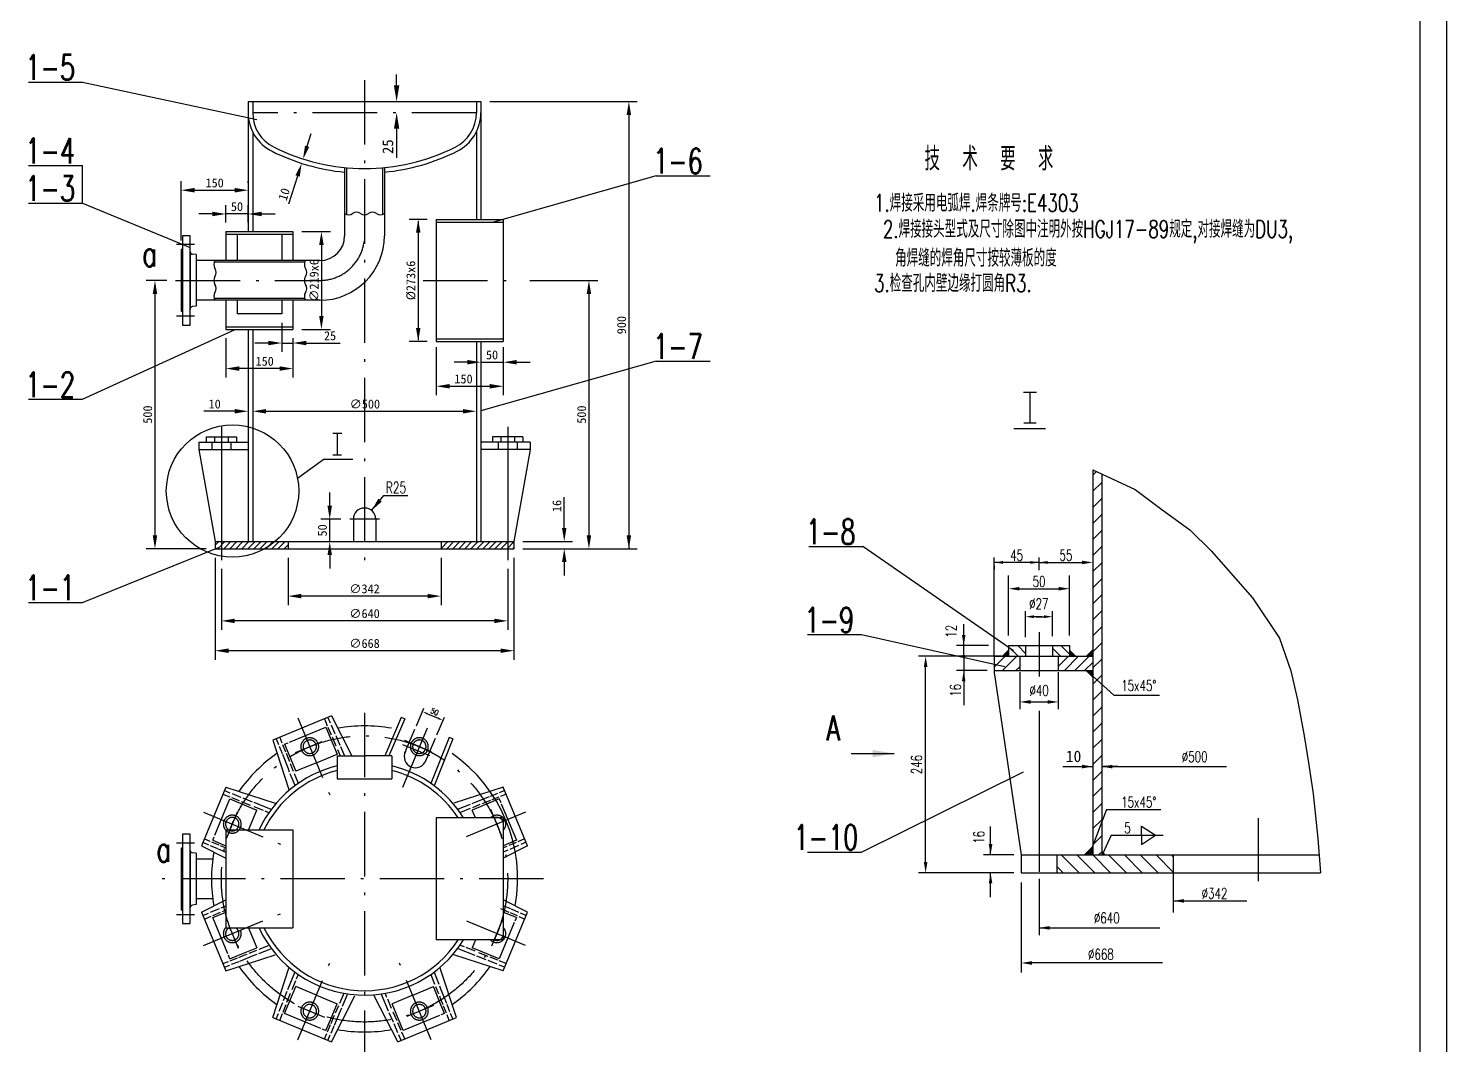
# Model space of a CAD drawing. Extents: x 20656 to 35402, y 221 to 10388.
# Drawn here: x 32232 to 35402, y 1598 to 3871 of the extents above; entities that cross this region are included whole.
import ezdxf
from ezdxf.enums import TextEntityAlignment as Align

# ---------------------------------------------------------------- set-up
doc = ezdxf.new("R2010")
doc.units = 0
doc.header["$LTSCALE"] = 12
for name, pattern in [('ACAD_ISO05W100', [34, 24, -3, 0.5, -3, 0.5, -3]), ('ACAD_ISO10W100', [18.5, 12, -3, 0.5, -3]), ('DASHDOT-M', [36, 30, -3, 0, -3])]:
    doc.linetypes.add(name, pattern=pattern)
doc.layers.get('0').update_dxf_attribs({"linetype": 'CONTINUOUS'})
for name, color, linetype in [('双点划线', 3, 'ACAD_ISO05W100'), ('点划线', 1, 'ACAD_ISO10W100'), ('粗实线', 4, 'CONTINUOUS'), ('细实线', 7, 'CONTINUOUS')]:
    doc.layers.add(name, color=color, linetype=linetype)
doc.styles.add('HLFSD', font='ROMANS', dxfattribs={"bigfont": 'hlfsd'})
doc.styles.add('HZ', font='romans.shx', dxfattribs={"width": 0.7, "height": 48, "bigfont": 'HLFSD.shx'})
doc.styles.add('ROMANS', font='ROMANS', dxfattribs={"width": 0.7, "height": 6})

msp = doc.modelspace()

# ---------------------------------------------------------------- hatches: boundary and pattern name
h = msp.add_hatch()
h.set_pattern_fill('ANSI31', color=256, scale=3, style=0)
h.set_pattern_definition([(45, (31678.802, 666.77), (-6.735192, 6.735192), [])])
h.paths.add_polyline_path([(32663.2, 2723.2), (32663.2, 2707.2), (32812.2, 2707.2), (32812.2, 2723.2)])
h.paths.add_polyline_path([(32663.2, 2723.2), (32649.2, 2723.2), (32649.2, 2707.2), (32663.2, 2707.2)])
h.paths.add_polyline_path([(33154.2, 2723.2), (33154.2, 2707.2), (33303.2, 2707.2), (33303.2, 2723.2)])
h.paths.add_polyline_path([(33303.2, 2707.2), (33317.2, 2707.2), (33317.2, 2723.2), (33303.2, 2723.2)])

# ---------------------------------------------------------------- linework, layer by layer
for p, q in [((32352.8, 3750.8), (32742.2, 3667.1)), ((33054.9, 3743.2), (33054.9, 3767.6)), ((33263.2, 3707.2), (33592.2, 3707.2)), ((33431.3, 3707.2), (33504.7, 3707.2)), ((33574, 3677.2), (33574, 2707.2)), ((33054.9, 3646.2), (33054.9, 3581.5)), ((32854.9, 3607.2), (32864, 3635.8)), ((32352.8, 3480.1), (32352.8, 3564.2)), ((32573.2, 3396.2), (32573.2, 3528.9)), ((32723.2, 3525.8), (32723.2, 3528.9)), ((32833.6, 3540.5), (32813.6, 3477.8)), ((33634.7, 3541.3), (33271.1, 3437.7)), ((32603.2, 3508.9), (32693.2, 3508.9)), ((32352.8, 3480.1), (32593.8, 3380.7)), ((32643.2, 3455.8), (32613.2, 3455.8)), ((32673.2, 3436.7), (32673.2, 3475.8)), ((32723.2, 3455.8), (32673.2, 3455.8)), ((32723.2, 3436.7), (32723.2, 3475.8)), ((32753.2, 3455.8), (32783.2, 3455.8)), ((33123.2, 3443.7), (33083.2, 3443.7)), ((33103.2, 3439.7), (33103.2, 3174.7)), ((32843.2, 3416.7), (32906.8, 3416.7)), ((32886.8, 3386.7), (32886.8, 3227.7)), ((32541, 3307.2), (32494.8, 3307.2)), ((33352.6, 3307.2), (33504.7, 3307.2)), ((32514.8, 3277.2), (32514.8, 2737.2)), ((33484.7, 3277.2), (33484.7, 2737.2)), ((32798.2, 3212.7), (32798.2, 3147.2)), ((32352.8, 3041.4), (32693.7, 3197.7)), ((32673.2, 3177.7), (32673.2, 3090.1)), ((32823.2, 3177.7), (32823.2, 3147.2)), ((32843.2, 3197.7), (32906.8, 3197.7)), ((33123.2, 3170.7), (33083.2, 3170.7)), ((32768.2, 3167.2), (32738.2, 3167.2)), ((32798.2, 3167.2), (32823.2, 3167.2)), ((32823.2, 3147.2), (32823.2, 3090.1)), ((32853.2, 3167.2), (32929, 3167.2)), ((33143.2, 3157.7), (33143.2, 3050.5)), ((33293.2, 3157.7), (33293.2, 3104.3)), ((32793.2, 3110.1), (32703.2, 3110.1)), ((33213.2, 3124.3), (33183.2, 3124.3)), ((33634.7, 3126.9), (33243.2, 3015.4)), ((33243.2, 3124.3), (33293.2, 3124.3)), ((33323.2, 3124.3), (33353.2, 3124.3)), ((33293.2, 3104.3), (33293.2, 3050.5)), ((33173.2, 3070.5), (33263.2, 3070.5)), ((34455.7, 3057.5), (34485.1, 3057.5)), ((34470.3, 3057.5), (34470.3, 2988.5)), ((32693.2, 3014.6), (32624, 3014.6)), ((32763.2, 3014.6), (33203.2, 3014.6)), ((34456.5, 2988.5), (34484.3, 2988.5)), ((32912, 2965.5), (32932.6, 2965.5)), ((32922.2, 2965.5), (32922.2, 2917.2)), ((34434.3, 2976), (34505.1, 2976)), ((32912.5, 2917.2), (32932, 2917.2)), ((32892.9, 2907.2), (32833.3, 2864.5)), ((32892.9, 2907.2), (32957.2, 2907.2)), ((34610.8, 2883.8), (34705.3, 2839.7)), ((34610.8, 2871.5), (34619.1, 2879.9)), ((34610.8, 2835.6), (34630.8, 2855.6)), ((32905.4, 2803.2), (32905.4, 2833.2)), ((32999, 2792.6), (33026.2, 2826.1)), ((33026.2, 2826.1), (33080.2, 2826.1)), ((33429.6, 2753.2), (33429.6, 2822.4)), ((34705.3, 2839.7), (34765.4, 2794.7)), ((34610.8, 2799.7), (34630.8, 2819.7)), ((34765.4, 2794.7), (34828, 2749.7)), ((32930.5, 2773.2), (32885.4, 2773.2)), ((32905.4, 2723.2), (32905.4, 2773.2)), ((34610.8, 2763.8), (34630.8, 2783.8)), ((34610.8, 2727.9), (34630.8, 2747.9)), ((34828, 2749.7), (34875.5, 2702.2)), ((32352.8, 2587), (32656.6, 2710)), ((32629.2, 2707.2), (32494.8, 2707.2)), ((33337.2, 2723.2), (33447.7, 2723.2)), ((33337.2, 2707.2), (33592.2, 2707.2)), ((33337.2, 2707.2), (33469.7, 2707.2)), ((34434, 2478.6), (34097.2, 2712.5)), ((34610.8, 2691.9), (34630.8, 2711.9)), ((34875.5, 2702.2), (34968.2, 2597.2)), ((32649.2, 2687.2), (32649.2, 2459.1)), ((32812.2, 2687.2), (32812.2, 2581.2)), ((32905.4, 2693.2), (32905.4, 2663.2)), ((33154.2, 2687.2), (33154.2, 2581.2)), ((33317.2, 2687.2), (33317.2, 2459.1)), ((33429.6, 2677.2), (33429.6, 2647.2)), ((34610.8, 2656), (34630.8, 2676)), ((32663.2, 2661.9), (32663.2, 2525.8)), ((33303.2, 2661.9), (33303.2, 2525.8)), ((34610.8, 2620.1), (34630.8, 2640.1)), ((33124.2, 2601.2), (32842.2, 2601.2)), ((34610.8, 2584.2), (34630.8, 2604.2)), ((34610.8, 2548.2), (34630.8, 2568.2)), ((34968.2, 2597.2), (35028.2, 2507.2)), ((33273.2, 2545.8), (32693.2, 2545.8)), ((34094.1, 2515.2), (34414.3, 2444.2)), ((34610.8, 2512.3), (34630.8, 2532.3)), ((35028.2, 2507.2), (35053.5, 2434.1)), ((33287.2, 2479.1), (32679.2, 2479.1)), ((34610.8, 2476.4), (34630.8, 2496.4)), ((34610.8, 2440.5), (34630.8, 2460.5)), ((34658.3, 2379.4), (34603.6, 2428.9)), ((34610.8, 2404.6), (34630.8, 2424.6)), ((35053.5, 2434.1), (35068.5, 2369.1)), ((34610.8, 2368.6), (34630.8, 2388.6)), ((34610.8, 2332.7), (34630.8, 2352.7)), ((35068.5, 2369.1), (35083.6, 2289.1)), ((34610.8, 2296.8), (34630.8, 2316.8)), ((35083.6, 2289.1), (35093.6, 2224)), ((34610.8, 2260.9), (34630.8, 2280.9)), ((34070.8, 2249.2), (34166.8, 2249.2)), ((34610.8, 2225), (34630.8, 2245)), ((34666.8, 2220), (34634.8, 2220)), ((35093.6, 2224), (35103.6, 2159)), ((34094.1, 2029), (34456.1, 2208.5)), ((34610.8, 2189), (34630.8, 2209)), ((34610.8, 2204.2), (34610.8, 2204)), ((34630.8, 2204.2), (34630.8, 2204)), ((34610.8, 2153.1), (34630.8, 2173.1)), ((35103.6, 2159), (35113.6, 2059)), ((34610.8, 2117.2), (34630.8, 2137.2)), ((34641.6, 2123.8), (34605.1, 2028)), ((34610.8, 2081.3), (34630.8, 2101.3)), ((34610.8, 2045.4), (34630.8, 2065.4)), ((34651.8, 2066.3), (34633.2, 2025.8)), ((34719.8, 2066.3), (34719.8, 2086.6)), ((34719.8, 2086.6), (34750.7, 2066.3)), ((34719.8, 2066.3), (34719.8, 2045.9)), ((34719.8, 2045.9), (34750.7, 2066.3)), ((34623.9, 2022.6), (34630.8, 2029.4)), ((35113.6, 2059), (35119.8, 1982.6))]:
    msp.add_line(p, q)
at = {"color": 1, "linetype": 'DASHDOT-M'}
for p, q in [((32663.2, 2979.9), (32663.2, 2681.9)), ((33303.2, 2979.9), (33303.2, 2681.9)), ((34490.8, 2520.5), (34490.8, 2421.1)), ((34490.8, 2344.6), (34490.8, 1982.6)), ((34980.8, 2104.4), (34980.8, 1963.7))]:
    msp.add_line(p, q, dxfattribs=at)
at = {"color": 4, "linetype": 'Continuous'}
for p, q in [((32629.2, 2957.2), (32697.2, 2957.2)), ((32629.2, 2957.2), (32629.2, 2945.2)), ((32648.2, 2957.2), (32648.2, 2945.2)), ((32678.2, 2957.2), (32678.2, 2945.2)), ((32697.2, 2957.2), (32697.2, 2945.2)), ((33269.2, 2957.2), (33269.2, 2945.2)), ((33337.2, 2957.2), (33269.2, 2957.2)), ((33288.2, 2957.2), (33288.2, 2945.2)), ((33318.2, 2957.2), (33318.2, 2945.2)), ((33337.2, 2957.2), (33337.2, 2945.2)), ((32613.2, 2945.2), (32723.2, 2945.2)), ((32613.2, 2945.2), (32613.2, 2929.2)), ((32613.2, 2929.2), (32723.2, 2929.2)), ((32641.7, 2945.2), (32641.7, 2929.2)), ((32684.7, 2945.2), (32684.7, 2929.2)), ((33353.2, 2945.2), (33243.2, 2945.2)), ((33353.2, 2929.2), (33243.2, 2929.2)), ((33281.7, 2945.2), (33281.7, 2929.2)), ((33324.7, 2945.2), (33324.7, 2929.2)), ((33353.2, 2945.2), (33353.2, 2929.2)), ((34610.8, 2883.8), (34610.8, 2022.6)), ((34630.8, 2874.5), (34630.8, 2022.6)), ((32649.2, 2723.2), (32649.2, 2707.2)), ((33317.2, 2723.2), (33317.2, 2707.2)), ((34422.8, 2490.6), (34558.8, 2490.6)), ((34422.8, 2490.6), (34422.8, 2466.6)), ((34460.8, 2490.6), (34460.8, 2466.6)), ((34520.8, 2490.6), (34520.8, 2466.6)), ((34558.8, 2490.6), (34558.8, 2466.6)), ((34390.8, 2466.6), (34610.8, 2466.6)), ((34390.8, 2466.6), (34390.8, 2430.6)), ((34447.8, 2466.6), (34447.8, 2434.6)), ((34533.8, 2466.6), (34533.8, 2434.6)), ((34390.8, 2434.6), (34610.8, 2434.6)), ((34390.8, 2430.6), (34450.8, 2022.6)), ((32909.1, 2333.2), (32777.9, 2278.9)), ((33073.4, 2251.1), (33095.9, 2303.6)), ((33119.3, 2231.4), (33141.8, 2283.9)), ((32673.2, 2174.1), (32618.8, 2042.9)), ((33347.6, 2042.9), (33293.3, 2174.1)), ((34450.8, 2022.6), (34530.8, 2022.6)), ((34450.8, 2022.6), (34450.8, 1982.6)), ((34523.9, 2022.6), (34799.6, 2022.6)), ((34530.8, 2022.6), (34530.8, 1982.6)), ((34790.8, 2022.6), (35116.6, 2022.6)), ((34790.8, 2022.6), (34790.8, 1982.6)), ((34450.8, 1982.6), (34530.8, 1982.6)), ((34524.7, 1982.6), (34796.6, 1982.6)), ((34790.8, 1982.6), (35119.8, 1982.6)), ((32618.8, 1894.7), (32673.2, 1763.5)), ((33293.3, 1763.5), (33347.6, 1894.7)), ((32777.9, 1658.8), (32909.1, 1604.4)), ((33057.3, 1604.4), (33188.5, 1658.8))]:
    msp.add_line(p, q, dxfattribs=at)
at = {"color": 7, "linetype": 'Continuous'}
for p, q in [((34390.8, 2466.6), (34390.8, 2687.8)), ((34490.8, 2676.5), (34390.8, 2676.5)), ((34390.8, 2668.7), (34390.8, 2661.1)), ((34490.8, 2659.5), (34490.8, 2687.4)), ((34490.8, 2676.5), (34586.8, 2676.5)), ((34610.8, 2692.5), (34610.8, 2692.5)), ((34422.8, 2513.3), (34422.8, 2647.2)), ((34558.8, 2513.3), (34558.8, 2647.2)), ((34446.8, 2617.8), (34534.8, 2617.8)), ((34460.8, 2509.1), (34460.8, 2567.9)), ((34520.8, 2511.9), (34520.8, 2567.9)), ((34322.4, 2490.6), (34322.4, 2538.2)), ((34496.9, 2555.2), (34472.9, 2555.2)), ((34484.6, 2555.2), (34508.6, 2555.2)), ((34322.4, 2466.6), (34322.4, 2514.6)), ((34378.1, 2490.6), (34306.4, 2490.6)), ((34374.8, 2466.6), (34221.3, 2466.6)), ((34237.3, 2006.6), (34237.3, 2442.6)), ((34406.8, 2466.6), (34306.4, 2466.6)), ((34374.8, 2466.6), (34306.4, 2466.6)), ((34322.4, 2466.6), (34322.4, 2418.6)), ((34374.8, 2434.6), (34306.4, 2434.6)), ((34322.4, 2434.6), (34322.4, 2382.6)), ((34447.8, 2431.5), (34447.8, 2348.6)), ((34533.8, 2431.5), (34533.8, 2348.6)), ((34322.4, 2382.6), (34322.4, 2357)), ((34658.3, 2379.4), (34759.7, 2379.4)), ((33099.1, 2310.9), (33115.9, 2350.3)), ((34471.8, 2364.6), (34509.8, 2364.6)), ((33123.8, 2338.2), (33147.7, 2328)), ((33145, 2291.2), (33161.9, 2330.6)), ((34543.8, 2220), (34610.8, 2220)), ((34630.8, 2220), (34909.6, 2220)), ((34641.6, 2123.8), (34763.3, 2123.8)), ((34382.4, 2022.6), (34382.4, 2086.2)), ((34651.8, 2066.3), (34767.9, 2066.3)), ((34434.5, 2022.6), (34366.4, 2022.6)), ((34790.8, 2006.6), (34790.8, 1893.7)), ((34434.8, 1982.6), (34221.3, 1982.6)), ((34434.8, 1982.6), (34366.4, 1982.6)), ((34382.4, 1927.8), (34382.4, 1982.6)), ((34490.8, 1969.1), (34490.8, 1843.3)), ((34450.8, 1961), (34450.8, 1759.4)), ((34790.8, 1919.7), (34955.1, 1919.7)), ((34490.8, 1859.3), (34761, 1859.3)), ((34766.8, 1780.9), (34474.8, 1780.9))]:
    msp.add_line(p, q, dxfattribs=at)
at = {"color": 0, "linetype": 'Continuous'}
for p, q in [((34444.2, 2466.6), (34422.8, 2488)), ((34460.8, 2473.1), (34443.3, 2490.6)), ((34538.9, 2466.6), (34520.8, 2484.7)), ((34563.5, 2466.6), (34539.5, 2490.6)), ((34390.8, 2442.2), (34415.2, 2466.6)), ((34408.9, 2434.6), (34440.9, 2466.6)), ((34439, 2434.6), (34447.8, 2443.3)), ((34533.8, 2444.1), (34556.3, 2466.6)), ((34547.3, 2434.6), (34579.3, 2466.6)), ((34570.8, 2434.6), (34602.8, 2466.6)), ((34592.2, 2434.6), (34610.8, 2453.1)), ((34580.1, 1982.6), (34540.1, 2022.6)), ((34615.4, 1982.6), (34575.4, 2022.6)), ((34650.8, 1982.6), (34610.8, 2022.6)), ((34686.1, 1982.6), (34646.1, 2022.6)), ((34721.5, 1982.6), (34681.5, 2022.6)), ((34756.9, 1982.6), (34716.9, 2022.6)), ((34792.2, 1982.6), (34752.2, 2022.6)), ((34790.8, 2019.3), (34787.6, 2022.6)), ((34544.7, 1982.6), (34530.8, 1996.5))]:
    msp.add_line(p, q, dxfattribs=at)
msp.add_circle((32688.1, 2836.4), 147.9)
at = {"color": 7, "linetype": 'Continuous'}
msp.add_circle((34322.4, 2466.6), 2.74, dxfattribs=at)
at = {"color": 4, "linetype": 'Continuous'}
for start, end in [(153.8483, 246.7849), (246.7849, 339.7214)]:
    msp.add_arc((33096.9, 2242.5), 25, start, end, dxfattribs=at)
for points in [[(33048.9, 3743.2), (33060.9, 3743.2), (33054.9, 3707.2)], [(33048.9, 3646.2), (33060.9, 3646.2), (33054.9, 3682.2)], [(33569, 3677.2), (33579, 3677.2), (33574, 3707.2)], [(32850.1, 3608.7), (32859.6, 3605.7), (32845.7, 3578.6)], [(32828.8, 3542.1), (32838.3, 3539), (32842.7, 3569.1)], [(32603.2, 3513.9), (32603.2, 3503.9), (32573.2, 3508.9)], [(32693.2, 3513.9), (32693.2, 3503.9), (32723.2, 3508.9)], [(32643.2, 3460.8), (32643.2, 3450.8), (32673.2, 3455.8)], [(32753.2, 3460.8), (32753.2, 3450.8), (32723.2, 3455.8)], [(33098.2, 3413.7), (33108.2, 3413.7), (33103.2, 3443.7)], [(32881.8, 3386.7), (32891.8, 3386.7), (32886.8, 3416.7)], [(32509.8, 3277.2), (32519.8, 3277.2), (32514.8, 3307.2)], [(33479.7, 3277.2), (33489.7, 3277.2), (33484.7, 3307.2)], [(32881.8, 3227.7), (32891.8, 3227.7), (32886.8, 3197.7)], [(32768.2, 3172.2), (32768.2, 3162.2), (32798.2, 3167.2)], [(32853.2, 3172.2), (32853.2, 3162.2), (32823.2, 3167.2)], [(33098.2, 3200.7), (33108.2, 3200.7), (33103.2, 3170.7)], [(32703.2, 3115.1), (32703.2, 3105.1), (32673.2, 3110.1)], [(32793.2, 3115.1), (32793.2, 3105.1), (32823.2, 3110.1)], [(33213.2, 3129.3), (33213.2, 3119.3), (33243.2, 3124.3)], [(33323.2, 3129.3), (33323.2, 3119.3), (33293.2, 3124.3)], [(33173.2, 3075.5), (33173.2, 3065.5), (33143.2, 3070.5)], [(33263.2, 3075.5), (33263.2, 3065.5), (33293.2, 3070.5)], [(32693.2, 3019.6), (32693.2, 3009.6), (32723.2, 3014.6)], [(32763.2, 3019.6), (32763.2, 3009.6), (32733.2, 3014.6)], [(33203.2, 3019.6), (33203.2, 3009.6), (33233.2, 3014.6)], [(32900.4, 2803.2), (32910.4, 2803.2), (32905.4, 2773.2)], [(33014, 2819.1), (33021.8, 2812.8), (32999, 2792.6)], [(32509.8, 2737.2), (32519.8, 2737.2), (32514.8, 2707.2)], [(33424.6, 2753.2), (33434.6, 2753.2), (33429.6, 2723.2)], [(33479.7, 2737.2), (33489.7, 2737.2), (33484.7, 2707.2)], [(33569, 2737.2), (33579, 2737.2), (33574, 2707.2)], [(32900.4, 2693.2), (32910.4, 2693.2), (32905.4, 2723.2)], [(33424.6, 2677.2), (33434.6, 2677.2), (33429.6, 2707.2)], [(32842.2, 2606.2), (32842.2, 2596.2), (32812.2, 2601.2)], [(33124.2, 2606.2), (33124.2, 2596.2), (33154.2, 2601.2)], [(32693.2, 2550.8), (32693.2, 2540.8), (32663.2, 2545.8)], [(33273.2, 2550.8), (33273.2, 2540.8), (33303.2, 2545.8)], [(32679.2, 2484.1), (32679.2, 2474.1), (32649.2, 2479.1)], [(33287.2, 2484.1), (33287.2, 2474.1), (33317.2, 2479.1)], [(34166.8, 2249.2), (34118.8, 2257.2), (34118.8, 2241.2)], [(34586.8, 2224), (34586.8, 2216), (34610.8, 2220)], [(34610.8, 2022.6), (34590.8, 2022.6), (34610.8, 2042.6)], [(34630.8, 2022.6), (34630.8, 2032.6), (34640.8, 2022.6)]]:
    msp.add_solid(points)
at = {"color": 7, "linetype": 'Continuous'}
for points in [[(34410, 2679.7), (34410, 2673.3), (34390.8, 2676.5)], [(34471.6, 2679.7), (34471.6, 2673.3), (34490.8, 2676.5)], [(34510, 2679.7), (34510, 2673.3), (34490.8, 2676.5)], [(34586.8, 2680.5), (34586.8, 2672.5), (34610.8, 2676.5)], [(34446.8, 2621.8), (34446.8, 2613.8), (34422.8, 2617.8)], [(34534.8, 2621.8), (34534.8, 2613.8), (34558.8, 2617.8)], [(34479.8, 2558.4), (34479.8, 2552), (34460.6, 2555.2)], [(34501.7, 2558.4), (34501.7, 2552), (34520.9, 2555.2)], [(34318.4, 2514.6), (34326.4, 2514.6), (34322.4, 2490.6)], [(34422.8, 2466.6), (34406.8, 2466.6), (34422.8, 2482.6)], [(34558.8, 2466.6), (34558.8, 2482.6), (34574.8, 2466.6)], [(34610.8, 2466.6), (34594.8, 2466.6), (34610.8, 2482.6)], [(34233.3, 2442.6), (34241.3, 2442.6), (34237.3, 2466.6)], [(34318.4, 2410.6), (34326.4, 2410.6), (34322.4, 2434.6)], [(34610.8, 2434.6), (34594.8, 2434.6), (34610.8, 2418.6)], [(34471.8, 2368.6), (34471.8, 2360.6), (34447.8, 2364.6)], [(34509.8, 2368.6), (34509.8, 2360.6), (34533.8, 2364.6)], [(33124.6, 2340), (33123, 2336.4), (33112.8, 2342.9)], [(33148.5, 2329.8), (33146.9, 2326.1), (33158.7, 2323.2)], [(34654.8, 2224), (34654.8, 2216), (34630.8, 2220)], [(34378.4, 2046.6), (34386.4, 2046.6), (34382.4, 2022.6)], [(34233.3, 2006.6), (34241.3, 2006.6), (34237.3, 1982.6)], [(34378.4, 1958.6), (34386.4, 1958.6), (34382.4, 1982.6)], [(34814.8, 1923.7), (34814.8, 1915.7), (34790.8, 1919.7)], [(34514.8, 1863.3), (34514.8, 1855.3), (34490.8, 1859.3)], [(34474.8, 1784.9), (34474.8, 1776.9), (34450.8, 1780.9)]]:
    msp.add_solid(points, dxfattribs=at)
at = {"layer": '双点划线', "color": 3, "linetype": 'ACAD_ISO05W100'}
for p, q in [((32893.4, 2326.7), (32900, 2311.4)), ((32901.4, 2330), (32906.6, 2317.9)), ((32793.7, 2285.4), (32798.7, 2272.9)), ((32815.5, 2274.5), (32896.8, 2308.2)), ((32896.8, 2308.2), (32921.8, 2247.9)), ((32901.4, 2307.9), (32908.7, 2291)), ((32908.6, 2313.1), (32917.1, 2293.3)), ((32910.6, 2286.5), (32919.2, 2266.4)), ((32918.9, 2289.2), (32927.9, 2268.2)), ((32785.7, 2282.1), (32790.7, 2269.5)), ((32792.2, 2265.8), (32798.8, 2249.4)), ((32800.2, 2269.2), (32806.6, 2253.1)), ((32804.4, 2269.9), (32812.3, 2273.2)), ((32804.4, 2269.9), (32812.3, 2250.7)), ((32812.3, 2250.7), (32829.4, 2209.6)), ((32887.7, 2275.6), (32828, 2250.9)), ((32922.8, 2258.2), (32928.8, 2244.1)), ((32929.3, 2264.9), (32938.2, 2244.1)), ((33132.6, 2253.3), (33072.9, 2278)), ((32799.5, 2247.5), (32812.3, 2215.4)), ((32807.8, 2250.1), (32812.3, 2238.7)), ((32812.3, 2238.7), (32815.3, 2231.4)), ((32817.1, 2226.7), (32823.9, 2209.8)), ((32875.6, 2228.7), (32829.4, 2209.6)), ((32875.6, 2228.7), (32921.8, 2247.9)), ((32812.3, 2215.4), (32815.1, 2208.6)), ((32816.5, 2204.9), (32827.2, 2178.4)), ((32826, 2204.6), (32834.5, 2183.3)), ((32666.6, 2158.4), (32682.1, 2152.2)), ((32669.9, 2166.3), (32682.2, 2161.4)), ((32687.1, 2159.5), (32707, 2151.5)), ((33280.2, 2159.8), (33263.7, 2153.3)), ((33296.5, 2166.3), (33283.9, 2161.3)), ((33299.8, 2158.4), (33287.3, 2153.4)), ((32648.5, 2066.4), (32682.1, 2147.6)), ((32682.1, 2147.6), (32742.4, 2122.7)), ((32685.6, 2150.8), (32702.7, 2143.9)), ((32707.2, 2142.1), (32727.6, 2134)), ((32711.2, 2149.9), (32732.3, 2141.4)), ((32735.7, 2140.1), (32773.7, 2124.9)), ((32735.8, 2130.7), (32756.3, 2122.5)), ((33219.3, 2135.5), (33192.8, 2124.9)), ((33219, 2126.1), (33197.6, 2117.5)), ((33229.8, 2139.7), (33223, 2137)), ((33265.1, 2139.7), (33224, 2122.7)), ((33241.1, 2134.9), (33224.2, 2128.1)), ((33261.9, 2152.5), (33229.8, 2139.7)), ((33253.1, 2139.7), (33245.8, 2136.8)), ((33264.5, 2144.3), (33253.1, 2139.7)), ((33284.3, 2147.6), (33265.1, 2139.7)), ((33290, 2064.3), (33265.3, 2124)), ((33283.6, 2151.9), (33267.5, 2145.5)), ((33284.3, 2147.6), (33287.6, 2139.7)), ((33288.9, 2136.5), (33322.5, 2055.3)), ((32698.7, 2118.3), (32674, 2058.5)), ((32723.3, 2076.5), (32742.4, 2122.7)), ((32760, 2121), (32768.8, 2117.5)), ((33231.2, 2105.3), (33224, 2122.7)), ((32643.9, 2055.3), (32647.2, 2063.2)), ((32622, 2050.7), (32634.5, 2045.3)), ((32625.3, 2058.7), (32637.7, 2053.4)), ((32638.1, 2043.8), (32654.4, 2036.8)), ((32641.4, 2051.8), (32657.3, 2045)), ((32643.9, 2055.3), (32663.1, 2047.3)), ((32656.3, 2036), (32673.2, 2028.7)), ((32660.2, 2043.7), (32671.6, 2038.8)), ((32663.1, 2047.3), (32673.2, 2043.1)), ((32671.6, 2038.8), (32673.2, 2038.1)), ((33322.5, 2055.3), (33293.2, 2043.1)), ((33300.9, 2041.4), (33293.2, 2038.1)), ((33303.6, 2033.2), (33293.2, 2028.7)), ((33322.3, 2050.6), (33305.4, 2043.3)), ((33327.5, 2043.4), (33307.7, 2034.9)), ((33341.1, 2058.7), (33325.7, 2052.1)), ((33344.4, 2050.7), (33332.3, 2045.5)), ((32639, 1894.2), (32658.8, 1902.7)), ((32662.9, 1904.5), (32673.2, 1908.9)), ((33310.2, 1901.7), (33293.2, 1908.9)), ((32622, 1887), (32634.2, 1892.2)), ((32625.3, 1879), (32640.7, 1885.6)), ((32643.9, 1882.4), (32673.2, 1894.5)), ((32677.5, 1801.1), (32643.9, 1882.4)), ((32644.1, 1887.1), (32661, 1894.3)), ((32665.5, 1896.2), (32673.2, 1899.5)), ((33267.7, 1819.4), (33292.4, 1879.1)), ((33317.9, 1871.2), (33284.3, 1790)), ((33294.9, 1898.8), (33287.6, 1901.9)), ((33303.3, 1890.3), (33293.2, 1894.5)), ((33306.2, 1894), (33294.9, 1898.8)), ((33322.5, 1882.4), (33303.3, 1890.3)), ((33325.1, 1885.9), (33309.1, 1892.7)), ((33328.3, 1893.9), (33312, 1900.9)), ((33322.5, 1882.4), (33319.3, 1874.4)), ((33341.1, 1879), (33328.7, 1884.3)), ((33344.4, 1887), (33332, 1892.3)), ((32682.2, 1859.3), (32701.1, 1813.6)), ((32723.3, 1861.2), (32742.4, 1815)), ((32701.4, 1798), (32742.4, 1815)), ((32725.3, 1802.7), (32742.2, 1809.5)), ((32747.1, 1802.1), (32773.7, 1812.8)), ((32747.4, 1811.6), (32768.8, 1820.1)), ((33230.7, 1797.6), (33192.8, 1812.8)), ((33206.4, 1816.6), (33197.6, 1820.1)), ((33230.6, 1806.9), (33210.1, 1815.1)), ((33231.2, 1832.3), (33224, 1815)), ((33284.3, 1790), (33224, 1815)), ((32666.6, 1779.3), (32679.1, 1784.3)), ((32669.9, 1771.3), (32682.5, 1776.3)), ((32682.1, 1790), (32678.8, 1798)), ((32682.1, 1790), (32701.4, 1798)), ((32682.8, 1785.8), (32698.9, 1792.2)), ((32686.2, 1777.8), (32702.7, 1784.4)), ((32701.9, 1793.4), (32713.4, 1798)), ((32704.5, 1785.1), (32736.6, 1798)), ((32713.4, 1798), (32720.7, 1800.9)), ((32736.6, 1798), (32743.4, 1800.7)), ((33255.2, 1787.8), (33234.1, 1796.2)), ((33259.2, 1795.5), (33238.9, 1803.6)), ((33279.4, 1778.1), (33259.4, 1786.1)), ((33280.8, 1786.9), (33263.7, 1793.7)), ((33296.5, 1771.3), (33284.2, 1776.2)), ((33299.8, 1779.3), (33284.3, 1785.5)), ((32812, 1721.3), (32827.2, 1759.3)), ((32831, 1745.6), (32834.5, 1754.4)), ((33140.5, 1733), (33131.9, 1754.4)), ((33149.9, 1732.7), (33139.3, 1759.3)), ((32802.2, 1696.8), (32810.6, 1718)), ((32804.4, 1667.8), (32829.4, 1728)), ((32809.9, 1692.9), (32818, 1713.2)), ((32821.3, 1721.5), (32829.5, 1741.9)), ((32875.6, 1708.9), (32829.4, 1728)), ((32927.7, 1690.9), (32936.7, 1712)), ((33033.4, 1703.4), (33029.7, 1712)), ((33090.9, 1708.9), (33137.1, 1728)), ((33154.1, 1687), (33137.1, 1728)), ((33149.3, 1710.9), (33142.5, 1727.8)), ((33154.1, 1722.2), (33151.4, 1729)), ((33166.9, 1690.1), (33154.1, 1722.2)), ((32792.5, 1672.7), (32800.5, 1692.7)), ((32801.3, 1671.2), (32808.1, 1688.3)), ((32833.8, 1684.3), (32893.5, 1659.6)), ((32875.6, 1708.9), (32921.8, 1689.8)), ((32904.7, 1648.7), (32921.8, 1689.8)), ((32918.3, 1669), (32925.5, 1685.8)), ((32929.7, 1673.6), (32932.5, 1680.3)), ((32934.1, 1684), (32945.4, 1710.3)), ((33037.1, 1672.7), (33021, 1710.3)), ((33043.7, 1679.4), (33035, 1699.7)), ((33090.9, 1708.9), (33044.7, 1689.8)), ((33069.7, 1629.5), (33044.7, 1689.8)), ((33078.7, 1662), (33138.4, 1686.7)), ((33154.1, 1699), (33151.2, 1706.3)), ((33158.7, 1687.5), (33154.1, 1699)), ((33162, 1667.8), (33154.1, 1687)), ((33166.3, 1668.4), (33159.8, 1684.5)), ((33174.2, 1671.8), (33167.6, 1688.3)), ((32785.7, 1655.6), (32790.6, 1667.8)), ((32793.7, 1652.3), (32799.9, 1667.7)), ((32885.6, 1634.1), (32804.4, 1667.8)), ((32896.8, 1629.5), (32904.7, 1648.7)), ((32908.3, 1645.8), (32913.2, 1657.2)), ((32913.2, 1657.2), (32916.3, 1664.4)), ((32916, 1641.9), (32929.7, 1673.6)), ((33047.6, 1648.5), (33038.6, 1669.4)), ((33055.8, 1651.1), (33047.2, 1671.2)), ((33150.9, 1663.1), (33069.7, 1629.5)), ((33162, 1667.8), (33154.1, 1664.5)), ((33172.7, 1652.3), (33167.8, 1664.7)), ((33180.7, 1655.6), (33175.7, 1668.1)), ((32896.8, 1629.5), (32888.8, 1632.8)), ((32893.4, 1611), (32898.7, 1623.3)), ((32900.3, 1627), (32907.1, 1642.9)), ((32901.4, 1607.6), (32906.7, 1620.1)), ((32908.3, 1623.8), (32915.3, 1640)), ((33057.8, 1624.6), (33049.3, 1644.4)), ((33065, 1629.7), (33057.7, 1646.7)), ((33065.1, 1607.6), (33059.9, 1619.8)), ((33073, 1611), (33066.5, 1626.3))]:
    msp.add_line(p, q, dxfattribs=at)
for centre, radius, start, end in [((32860.8, 2264.5), 20, 112.5, 292.5), ((32860.8, 2264.5), 20, 292.5, 112.5), ((33105.7, 2264.5), 20, 67.5, 247.5), ((33105.7, 2264.5), 20, 247.5, 67.5), ((32860.8, 2264.5), 15, 112.5, 292.5), ((32860.8, 2264.5), 15, 292.5, 112.5), ((33105.7, 2264.5), 15, 67.5, 247.5), ((33105.7, 2264.5), 15, 247.5, 67.5), ((32687.6, 2091.3), 20, 157.5, 337.5), ((32687.6, 2091.3), 20, 337.5, 157.5), ((32687.6, 2091.3), 15, 157.5, 337.5), ((32687.6, 2091.3), 15, 337.5, 157.5), ((33278.9, 2091.3), 20, 22.5, 135.4138), ((33278.9, 2091.3), 15, 22.5, 110.6136), ((33278.9, 2091.3), 15, 343.1307, 22.5), ((33278.9, 2091.3), 20, 315.8671, 22.5), ((32687.6, 1846.4), 20, 135.8671, 202.5), ((32687.6, 1846.4), 20, 202.5, 22.5), ((32687.6, 1846.4), 15, 120.2286, 202.5), ((32687.6, 1846.4), 15, 202.5, 22.5), ((32687.6, 1846.4), 15, 22.5, 59.7714), ((33278.9, 1846.4), 20, 224.5862, 337.5), ((33278.9, 1846.4), 15, 249.3864, 337.5), ((33278.9, 1846.4), 15, 337.5, 16.8693), ((33278.9, 1846.4), 20, 337.5, 44.1329), ((32860.8, 1673.2), 20, 67.5, 247.5), ((32860.8, 1673.2), 15, 67.5, 247.5), ((32860.8, 1673.2), 20, 247.5, 67.5), ((32860.8, 1673.2), 15, 247.5, 67.5), ((33105.7, 1673.2), 20, 112.5, 292.5), ((33105.7, 1673.2), 15, 112.5, 292.5), ((33105.7, 1673.2), 20, 292.5, 112.5), ((33105.7, 1673.2), 15, 292.5, 112.5)]:
    msp.add_arc(centre, radius, start, end, dxfattribs=at)
at = {"layer": '点划线', "color": 1, "linetype": 'ACAD_ISO10W100'}
for p, q in [((32983.2, 3755.3), (32983.2, 2674.6)), ((33233.2, 3682.2), (32733.2, 3682.2)), ((32603.2, 3387.2), (32563.2, 3387.2)), ((32561, 3307.2), (32883.2, 3307.2)), ((33113.9, 3307.2), (33332.6, 3307.2)), ((32603.2, 3227.2), (32563.2, 3227.2)), ((33017, 2773.2), (32950.5, 2773.2)), ((32834.1, 2328.9), (32906.7, 2153.6)), ((32983.2, 2340.5), (32983.2, 1564)), ((33122.9, 2306.1), (33059.8, 2153.6)), ((33128.8, 2244.1), (33069.1, 2268.8)), ((32623.2, 2118), (32798.4, 2045.4)), ((33343.3, 2118), (33206.2, 2061.2)), ((32603.2, 2048.8), (32563.2, 2048.8)), ((33383.1, 1968.8), (32522.2, 1968.8)), ((32603.2, 1888.8), (32563.2, 1888.8)), ((32623.2, 1819.7), (32798.4, 1892.3)), ((33343.3, 1819.7), (33211.5, 1874.3)), ((32834.1, 1608.8), (32906.7, 1784)), ((33132.3, 1608.8), (33059.8, 1784))]:
    msp.add_line(p, q, dxfattribs=at)
msp.add_circle((32983.2, 1968.8), 320, dxfattribs=at)
msp.add_arc((32883.2, 3407.2), 100, 270, 0, dxfattribs=at)
at = {"layer": '粗实线', "color": 4, "linetype": 'Continuous'}
for p, q in [((35341.8, 10241.3), (35341.8, 281.3)), ((32723.2, 3707.2), (32723.2, 3416.7)), ((32723.2, 3707.2), (33243.2, 3707.2)), ((32733.2, 3707.2), (32733.2, 3682.2)), ((33233.2, 3707.2), (33233.2, 3682.2)), ((33243.2, 3707.2), (33243.2, 3443.7)), ((32733.2, 3639.5), (32733.2, 3416.7)), ((33233.2, 3639.5), (33233.2, 3443.7)), ((32938.7, 3559.4), (32938.7, 3407.2)), ((32942.7, 3559.1), (32942.7, 3455)), ((33023.7, 3559.1), (33023.7, 3455)), ((33027.7, 3559.4), (33027.7, 3407.2)), ((33143.2, 3443.7), (33143.2, 3170.7)), ((33143.2, 3443.7), (33293.2, 3443.7)), ((33143.2, 3437.7), (33293.2, 3437.7)), ((33293.2, 3443.7), (33293.2, 3170.7)), ((32576.2, 3407.2), (32576.2, 3207.2)), ((32593.2, 3407.2), (32576.2, 3407.2)), ((32593.2, 3207.2), (32593.2, 3407.2)), ((32673.2, 3416.7), (32823.2, 3416.7)), ((32673.2, 3416.7), (32673.2, 3351.7)), ((32673.2, 3410.7), (32823.2, 3410.7)), ((32698.2, 3410.7), (32698.2, 3351.7)), ((32798.2, 3410.7), (32798.2, 3351.7)), ((32823.2, 3416.7), (32823.2, 3351.7)), ((32573.2, 3376.2), (32573.2, 3238.2)), ((32576.2, 3376.2), (32573.2, 3376.2)), ((32593.2, 3366.2), (32593.2, 3248.2)), ((32607.2, 3364.8), (32598.6, 3365.7)), ((32607.2, 3364.8), (32607.2, 3249.7)), ((32883.2, 3351.7), (32607.2, 3351.7)), ((32849.5, 3347.7), (32647, 3347.7)), ((32849.5, 3266.7), (32647, 3266.7)), ((32573.2, 3238.2), (32576.2, 3238.2)), ((32607.2, 3249.7), (32598.6, 3248.8)), ((32883.2, 3262.7), (32607.2, 3262.7)), ((32673.2, 3262.7), (32673.2, 3197.7)), ((32698.2, 3262.7), (32698.2, 3232.7)), ((32798.2, 3262.7), (32798.2, 3232.7)), ((32823.2, 3262.7), (32823.2, 3197.7)), ((32576.2, 3207.2), (32593.2, 3207.2)), ((32673.2, 3203.7), (32823.2, 3203.7)), ((32798.2, 3232.7), (32698.2, 3232.7)), ((32673.2, 3197.7), (32823.2, 3197.7)), ((32723.2, 3197.7), (32723.2, 2723.2)), ((32733.2, 3197.7), (32733.2, 2723.2)), ((33143.2, 3176.7), (33293.2, 3176.7)), ((33143.2, 3170.7), (33293.2, 3170.7)), ((33233.2, 3170.7), (33233.2, 2723.2)), ((33243.2, 3170.7), (33243.2, 2723.2)), ((32958.2, 2773.2), (32958.2, 2723.2)), ((33008.2, 2773.2), (33008.2, 2723.2)), ((32649.2, 2723.2), (33317.2, 2723.2)), ((32649.2, 2707.2), (33317.2, 2707.2)), ((32812.2, 2723.2), (32812.2, 2707.2)), ((33154.2, 2723.2), (33154.2, 2707.2)), ((32909.1, 2333.2), (32954.5, 2244.1)), ((33065.1, 2330), (33028.2, 2244.1)), ((33073, 2326.7), (33037.6, 2244.1)), ((33073, 2326.7), (33065.1, 2330)), ((33172.7, 2285.4), (33131.6, 2182.3)), ((33180.7, 2282.1), (33172.7, 2285.4)), ((32777.9, 2278.9), (32813.8, 2168.7)), ((33180.7, 2282.1), (33138.8, 2177.1)), ((32673.2, 2174.1), (32783.3, 2138.2)), ((33293.3, 2174.1), (33183.1, 2138.2)), ((33143.2, 2105.3), (33143.2, 1832.3)), ((33293.2, 2105.3), (33143.2, 2105.3)), ((33293.2, 2105.3), (33293.2, 1832.3)), ((32576.2, 2068.8), (32576.2, 1868.8)), ((32593.2, 2068.8), (32576.2, 2068.8)), ((32593.2, 1868.8), (32593.2, 2068.8)), ((32673.2, 2078.3), (32673.2, 1859.3)), ((32673.2, 2078.3), (32823.2, 2078.3)), ((32823.2, 2078.3), (32823.2, 1859.3)), ((32573.2, 2037.8), (32573.2, 1899.8)), ((32576.2, 2037.8), (32573.2, 2037.8)), ((32618.8, 2042.9), (32673.2, 2015.2)), ((33347.6, 2042.9), (33293.2, 2015.2)), ((32593.2, 2027.8), (32593.2, 1909.8)), ((32607.2, 2026.3), (32598.6, 2027.2)), ((32607.2, 2026.3), (32607.2, 1911.3)), ((32643.9, 2013.3), (32607.2, 2013.3)), ((32607.2, 1911.3), (32598.6, 1910.4)), ((32643.9, 1924.3), (32607.2, 1924.3)), ((32618.8, 1894.7), (32673.2, 1922.4)), ((33347.6, 1894.7), (33293.2, 1922.4)), ((32573.2, 1899.8), (32576.2, 1899.8)), ((32576.2, 1868.8), (32593.2, 1868.8)), ((32673.2, 1859.3), (32823.2, 1859.3)), ((33293.2, 1832.3), (33143.2, 1832.3)), ((32673.2, 1763.5), (32783.3, 1799.4)), ((33293.3, 1763.5), (33183.1, 1799.4)), ((32777.9, 1658.8), (32813.8, 1768.9)), ((33188.5, 1658.8), (33152.6, 1768.9)), ((32909.1, 1604.4), (32961.6, 1707.7)), ((33057.3, 1604.4), (33004.8, 1707.7))]:
    msp.add_line(p, q, dxfattribs=at)
at = {"layer": '粗实线'}
for p, q in [((32613.2, 2929.2), (32649.2, 2723.2)), ((33353.2, 2929.2), (33317.2, 2723.2)), ((32922.3, 2244.1), (32922.3, 2192.4)), ((32922.3, 2244.1), (32983.2, 2244.1)), ((33044.2, 2244.1), (32983.2, 2244.1)), ((33044.2, 2244.1), (33044.2, 2192.4)), ((32922.3, 2192.4), (33044.2, 2192.4))]:
    msp.add_line(p, q, dxfattribs=at)
at = {"layer": '粗实线', "color": 4, "linetype": 'Continuous'}
for centre, radius, start, end in [((32819.6, 3682.2), 96.4, 180, 243.4349), ((32819.6, 3682.2), 86.4, 180, 243.4349), ((33146.8, 3682.2), 86.4, 296.5651, 0), ((33146.8, 3682.2), 96.4, 296.5651, 0), ((32983.2, 4009.5), 462.3, 243.4349, 264.4757), ((32983.2, 4009.5), 452.3, 243.4349, 296.5651), ((32983.2, 4009.5), 462.3, 275.5243, 296.5651), ((32947.6, 3470.4), 16.2, 236.6015, 303.3985), ((32965.4, 3443.4), 16.2, 56.6015, 123.3985), ((32983.2, 3470.4), 16.2, 236.6015, 303.3985), ((33001, 3443.4), 16.2, 56.6015, 123.3985), ((33018.8, 3470.4), 16.2, 236.6015, 303.3985), ((32883.2, 3407.2), 144.5, 270, 0), ((32883.2, 3407.2), 55.5, 270, 0), ((32599.2, 3371.6), 6, 180, 264), ((32662.4, 3342.8), 16.2, 146.6015, 213.3985), ((32635.4, 3325), 16.2, 326.6015, 33.3985), ((32864.9, 3342.8), 16.2, 146.6015, 213.3985), ((32837.9, 3325), 16.2, 326.6015, 33.3985), ((32662.4, 3307.2), 16.2, 146.6015, 213.3985), ((32635.4, 3289.4), 16.2, 326.6015, 33.3985), ((32864.9, 3307.2), 16.2, 146.6015, 213.3985), ((32837.9, 3289.4), 16.2, 326.6015, 33.3985), ((32662.4, 3271.6), 16.2, 146.6015, 213.3985), ((32864.9, 3271.6), 16.2, 146.6015, 213.3985), ((32599.2, 3242.8), 6, 96, 180), ((32983.2, 2773.2), 25, 0, 180), ((32983.2, 1968.8), 342.2, 79.8844, 100.1156), ((32983.2, 1968.8), 342.2, 124.8844, 145.1156), ((32983.2, 1968.8), 260, 103.5592, 155.0925), ((32983.2, 1968.8), 260, 31.6682, 76.4408), ((32983.2, 1968.8), 342.2, 349.8844, 55.1156), ((32983.2, 1968.8), 250, 104.1126, 154.0237), ((32983.2, 1968.8), 250, 33.093, 75.8874), ((32599.2, 2033.2), 6, 180, 264), ((32983.2, 1968.8), 342.2, 169.8844, 190.1156), ((32599.2, 1904.4), 6, 96, 180), ((32983.2, 1968.8), 260, 204.9075, 328.3318), ((32983.2, 1968.8), 250, 205.9763, 326.907), ((32983.2, 1968.8), 342.2, 214.8844, 235.1156), ((32983.2, 1968.8), 342.2, 304.8844, 325.1156), ((32983.2, 1968.8), 342.2, 259.8844, 280.1156)]:
    msp.add_arc(centre, radius, start, end, dxfattribs=at)
at = {"layer": '细实线', "color": 7, "linetype": 'Continuous'}
for p, q in [((35401.8, 10301.3), (35401.8, 221.3)), ((32231.8, 3750.8), (32352.8, 3750.8)), ((32231.8, 3564.2), (32352.8, 3564.2)), ((33634.7, 3541.3), (33755.7, 3541.3)), ((32231.8, 3480.1), (32352.8, 3480.1)), ((33634.7, 3126.9), (33755.7, 3126.9)), ((32231.8, 3041.4), (32352.8, 3041.4)), ((33976.2, 2712.5), (34097.2, 2712.5)), ((32231.8, 2587), (32352.8, 2587)), ((33973.1, 2515.2), (34094.1, 2515.2)), ((33973.1, 2029), (34094.1, 2029))]:
    msp.add_line(p, q, dxfattribs=at)

# ---------------------------------------------------------------- texts
at = {"color": 2, "linetype": 'Continuous', "style": 'HLFSD', "width": 0.7}
for p in [(32486.4, 3338.4), (32517.8, 2006.9)]:
    msp.add_text('a', height=57.2, dxfattribs=at).set_placement(p)
for s, height, p in [('10', 20, (32634.7, 3020.8)), ('∅500', 20, (32949.9, 3020.8)), ('10', 25.6, (34550.5, 2230.2))]:
    msp.add_text(s, height=height).set_placement(p)
at = {"style": 'HZ', "width": 0.7}
msp.add_text('R25', height=25.2, dxfattribs=at).set_placement((33030.5, 2831.3))
at = {"color": 7, "linetype": 'Continuous', "style": 'HZ', "width": 0.7}
for s, p in [('45', (34440.8, 2692.5)), ('55', (34550.8, 2692.5)), ('50', (34490.8, 2633.8)), ('15x45%%d', (34713.5, 2401.2)), ('15x45%%d', (34713.5, 2140.5)), ('5', (34688.5, 2083)), ('%%c342', (34883, 1936.4)), ('%%c640', (34642.1, 1881.6)), ('%%c668', (34629, 1800.4))]:
    msp.add_text(s, height=24, dxfattribs=at).set_placement(p, align=Align.MIDDLE_CENTER)
for s, p in [('%%c27', (34490.1, 2583.8)), ('%%c40', (34490.8, 2390.4))]:
    msp.add_text(s, height=24, dxfattribs=at).set_placement(p, align=Align.MIDDLE)
for s, height, rotation, p in [('12', 24, 90, (34294.3, 2522.6)), ('16', 24, 90, (34304.1, 2390.5)), ('50', 12, 336.7849, (33139.8, 2342.6)), ('246', 24, 90, (34217, 2224.6)), ('16', 24, 90, (34356.4, 2061.7))]:
    msp.add_text(s, height=height, rotation=rotation, dxfattribs=at).set_placement(p, align=Align.MIDDLE_CENTER)
at = {"style": 'ROMANS', "width": 0.7}
msp.add_text('A', height=56, dxfattribs=at).set_placement((34030.8, 2278.5), align=Align.CENTER)
at = {"color": 7, "linetype": 'Continuous', "style": 'ROMANS', "width": 0.7}
msp.add_text('%%c500', height=24, dxfattribs=at).set_placement((34809.9, 2241.9), align=Align.MIDDLE_LEFT)
at = {"attachment_point": 5}
for s, insert, char_height, rotation in [('\\A1;25', (33035.4, 3606.3), 24, 90), ('\\A1;10', (32803.5, 3499.8), 20, 72.3029), ('\\A1;∅219x6', (32870.5, 3307.2), 20, 90), ('%%c273x6', (33087, 3307.2), 20, 90), ('900', (33557.8, 3207.2), 20, 90), ('500', (32498.5, 3007.2), 20, 90), ('500', (33468.5, 3007.2), 20, 90), ('\\A1;16', (33413.3, 2802.8), 20, 90), ('\\A1;50', (32889.1, 2748.2), 20, 90)]:
    msp.add_mtext(s, dxfattribs=dict(at, insert=insert, char_height=char_height, rotation=rotation))
at = {"char_height": 20, "attachment_point": 5}
for s, insert in [('\\A1;150', (32648.2, 3525.1)), ('\\A1;50', (32698.2, 3472.1)), ('\\A1;25', (32906.1, 3183.4)), ('\\A1;50', (33268.2, 3140.6)), ('\\A1;150', (32760, 3126.3)), ('\\A1;150', (33204.4, 3086.7)), ('\\A1;∅342', (32983.2, 2617.4)), ('\\A1;∅640', (32983.2, 2562.1)), ('\\A1;∅668', (32983.2, 2495.3))]:
    msp.add_mtext(s, dxfattribs=dict(at, insert=insert))
at = {"layer": '细实线', "color": 2, "linetype": 'Continuous', "style": 'HZ', "width": 0.7}
for s, p in [('1-5', (32225.2, 3755.7)), ('1-4', (32225.2, 3569)), ('1-6', (33628.1, 3546.1)), ('1-3', (32225.2, 3484.9)), ('1-7', (33628.1, 3131.7)), ('1-2', (32225.2, 3046.2)), ('1-8', (33969.6, 2717.3)), ('1-1', (32225.2, 2591.9)), ('1-9', (33966.5, 2520)), ('1-10', (33942.2, 2033.8))]:
    msp.add_text(s, height=56, dxfattribs=at).set_placement(p)
at = {"layer": '细实线', "color": 7, "linetype": 'Continuous', "style": 'HZ', "width": 0.7}
for s, height, p in [('          技  术  要  求', 52, (33963.5, 3553.1)), ('   1.焊接采用电弧焊.焊条牌号:E4303', 38.8, (34061.3, 3461)), ('2.焊接接头型式及尺寸除图中注明外按HGJ17-89规定,对接焊缝为DU3,  ', 38.8, (34141.8, 3402.7)), (' 角焊缝的焊角尺寸按较薄板的度', 38.8, (34150.4, 3338)), ('   3.检查孔内壁边缘打圆角R3.', 38.8, (34061.3, 3281.5))]:
    msp.add_text(s, height=height, dxfattribs=at).set_placement(p)

doc.saveas('drawing.dxf')
